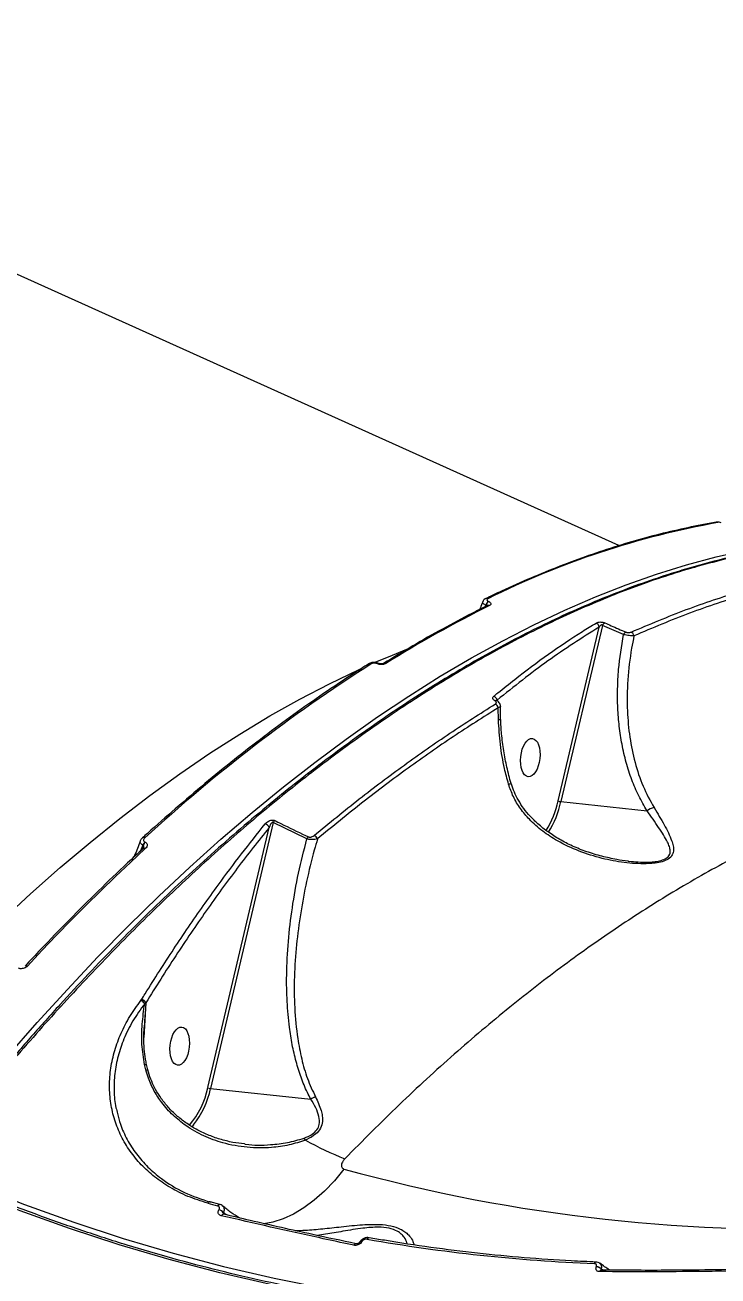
# Model space of a CAD drawing. Header units: millimetres. Extents: x -10374 to 11119, y -8221 to 9433.
# Drawn here: x -1657.7 to -1489.5, y -5007.6 to -4703.9 of the extents above; entities that cross this region are included whole.
import ezdxf

# ---------------------------------------------------------------- set-up
doc = ezdxf.new("R2010")
doc.units = ezdxf.units.MM
for name, color, linetype in [('DIKOM_ОБЪЕКТ', 7, 'Continuous'), ('DIKOM_РАЗМЕР_ЗОНА', 7, 'Continuous'), ('DIKOM_РАЗМЕР_ОБЪЕКТА', 7, 'Continuous')]:
    doc.layers.add(name, color=color, linetype=linetype)
doc.styles.add('style1', font='arial.ttf', dxfattribs={"width": 0.8})
doc.dimstyles.new('1-50', dxfattribs={"dimtxt": 300, "dimasz": 200, "dimexe": 100, "dimexo": 0, "dimgap": 100, "dimtad": 0, "dimdec": 0, "dimtxsty": 'style1', "dimcen": 0, "dimclrd": 7, "dimclre": 7, "dimadec": 1, "dimazin": 2, "dimtfac": 1, "dimtdec": 0, "dimtmove": 1, "dimatfit": 3, "dimfxl": 0, "dimlwd": 25, "dimlwe": 18, "dimarcsym": 0})

# ---------------------------------------------------------------- blocks, each defined once
blk = doc.blocks.new('*D16')
at = {"layer": 'Defpoints', "color": 0, "transparency": 16777216}
for p in [(-9045.1, 5161.67), (3694.49, 5161.67), (1813.16, -6719.94)]:
    blk.add_point(p, dxfattribs=at)
at = {"layer": 'DIKOM_РАЗМЕР_ОБЪЕКТА', "color": 7, "lineweight": 18, "transparency": 16777216}
for p, q in [((3694.49, 5161.67), (-9145.1, 5161.67)), ((1813.16, -6719.94), (-9145.1, -6719.94))]:
    blk.add_line(p, q, dxfattribs=at)
at = {"layer": 'DIKOM_РАЗМЕР_ОБЪЕКТА', "color": 7, "lineweight": 25, "transparency": 16777216}
for p, q in [((-9045.1, 4961.67), (-9045.1, -0.45)), ((-9045.1, -6519.94), (-9045.1, -1080.23))]:
    blk.add_line(p, q, dxfattribs=at)
at = {"layer": 'DIKOM_РАЗМЕР_ОБЪЕКТА', "color": 7, "transparency": 16777216}
for points in [[(-9078.43, 4961.67), (-9011.76, 4961.67), (-9045.1, 5161.67)], [(-9078.43, -6519.94), (-9011.76, -6519.94), (-9045.1, -6719.94)]]:
    blk.add_solid(points, dxfattribs=at)
at = {"layer": 'DIKOM_РАЗМЕР_ОБЪЕКТА', "color": 0, "transparency": 16777216, "insert": (-9045.1, -540.34), "char_height": 300, "attachment_point": 5, "rotation": 90, "style": 'style1'}
blk.add_mtext('11900', dxfattribs=at)
blk = doc.blocks.new('*D13')
at = {"layer": 'Defpoints', "color": 0, "transparency": 16777216}
for p in [(-10176.97, 7112.81), (3082.33, 7112.81), (2015.48, -8221.4)]:
    blk.add_point(p, dxfattribs=at)
at = {"layer": 'DIKOM_РАЗМЕР_ЗОНА', "color": 7, "lineweight": 18, "transparency": 16777216}
for p, q in [((3082.33, 7112.81), (-10276.97, 7112.81)), ((2015.48, -8221.4), (-10276.97, -8221.4))]:
    blk.add_line(p, q, dxfattribs=at)
at = {"layer": 'DIKOM_РАЗМЕР_ЗОНА', "color": 7, "lineweight": 25, "transparency": 16777216}
for p, q in [((-10176.97, 6912.81), (-10176.97, -14.41)), ((-10176.97, -8021.4), (-10176.97, -1094.19))]:
    blk.add_line(p, q, dxfattribs=at)
at = {"layer": 'DIKOM_РАЗМЕР_ЗОНА', "color": 7, "transparency": 16777216}
for points in [[(-10210.3, 6912.81), (-10143.64, 6912.81), (-10176.97, 7112.81)], [(-10210.3, -8021.4), (-10143.64, -8021.4), (-10176.97, -8221.4)]]:
    blk.add_solid(points, dxfattribs=at)
at = {"layer": 'DIKOM_РАЗМЕР_ЗОНА', "color": 0, "transparency": 16777216, "insert": (-10176.97, -554.3), "char_height": 300, "attachment_point": 5, "rotation": 90, "style": 'style1'}
blk.add_mtext('15300', dxfattribs=at)

msp = doc.modelspace()

# ---------------------------------------------------------------- linework, layer by layer
at = {"layer": 'DIKOM_ОБЪЕКТ', "color": 7, "linetype": 'Continuous', "lineweight": 15}
for p, q in [((-1513.56, -4830.32), (-1751.9, -4722.9)), ((-1545.89, -4844.76), (-1546.07, -4845.15)), ((-1545.92, -4845.07), (-1545.83, -4844.79)), ((-1545.83, -4844.79), (-1545.89, -4844.76)), ((-1545.52, -4844.87), (-1545.52, -4844.87)), ((-1545.23, -4843.85), (-1545.17, -4843.88)), ((-1528.3, -4892.26), (-1518.38, -4850.09)), ((-1517.57, -4849.68), (-1527.64, -4892.45)), ((-1512.47, -4851.92), (-1517.57, -4849.68)), ((-1572.23, -4858.98), (-1572.27, -4858.96)), ((-1571.86, -4858.92), (-1571.9, -4858.9)), ((-1543.12, -4867.83), (-1543.15, -4867.96)), ((-1543.12, -4867.83), (-1543.12, -4867.94)), ((-1542.81, -4872.57), (-1542.84, -4869.67)), ((-1527.64, -4892.45), (-1506.74, -4894.69)), ((-1597.48, -4897.54), (-1612.67, -4962.08)), ((-1589.3, -4901.51), (-1597.48, -4897.54)), ((-1613.34, -4961.89), (-1598.47, -4898.74)), ((-1629.06, -4903.02), (-1629.63, -4904.39)), ((-1629.29, -4904.08), (-1628.98, -4903.06)), ((-1628.98, -4903.06), (-1629.06, -4903.02)), ((-1628.6, -4902.26), (-1628.52, -4902.29)), ((-1511.36, -4906.91), (-1511.13, -4906.92)), ((-1629.57, -4940.77), (-1629.41, -4940.52)), ((-1629.41, -4940.52), (-1629.39, -4940.49)), ((-1628.36, -4941.27), (-1628.85, -4949.75)), ((-1628.37, -4941.31), (-1628.65, -4941.51)), ((-1628.37, -4941.31), (-1628.55, -4943.81)), ((-1628.36, -4941.27), (-1628.37, -4941.31)), ((-1628.37, -4957.58), (-1628.68, -4956.28)), ((-1627.87, -4957.6), (-1628.18, -4956.29)), ((-1612.67, -4962.08), (-1588.33, -4964.69)), ((-1610.41, -4990.24), (-1612.8, -4989.59)), ((-1610.64, -4991.54), (-1610.63, -4991.52)), ((-1609.57, -4992.23), (-1609.58, -4992.25)), ((-1609.58, -4992.25), (-1609.27, -4992.67)), ((-1608.89, -4992.76), (-1609.57, -4992.23)), ((-1609.56, -4992.63), (-1609.53, -4992.63)), ((-1577.34, -4999.8), (-1577.36, -4999.8)), ((-1576.46, -4999.37), (-1576.47, -4999.39)), ((-1575.92, -4999.25), (-1575.94, -4999.28)), ((-1519.06, -5005.38), (-1519.05, -5005.35)), ((-1517.89, -5005.89), (-1517.9, -5005.91)), ((-1517.9, -5005.91), (-1517.67, -5006.16)), ((-1517.48, -5006.16), (-1517.89, -5005.89)), ((-1517.88, -5006.19), (-1517.86, -5006.18))]:
    msp.add_line(p, q, dxfattribs=at)
at = {"layer": 'DIKOM_ОБЪЕКТ', "color": 7, "linetype": 'Continuous', "lineweight": 15, "flags": 128}
for points in [[(-1661.95, -4954.32), (-1654.72, -4946.06), (-1647.42, -4938.03), (-1640.06, -4930.24), (-1632.65, -4922.7), (-1625.19, -4915.41), (-1617.69, -4908.37), (-1610.15, -4901.6), (-1602.59, -4895.1), (-1595, -4888.87), (-1587.39, -4882.93), (-1579.78, -4877.27), (-1572.16, -4871.89), (-1564.54, -4866.82), (-1556.93, -4862.04), (-1549.34, -4857.56), (-1541.77, -4853.39), (-1534.23, -4849.53), (-1526.73, -4845.99), (-1519.26, -4842.76), (-1511.84, -4839.84), (-1504.48, -4837.25), (-1497.18, -4834.99), (-1489.94, -4833.05), (-1482.77, -4831.43)], [(-1572.53, -4858.56), (-1569.5, -4857.27), (-1565.05, -4855.47)], [(-1663.55, -4921.53), (-1656.37, -4914.87), (-1649.16, -4908.48), (-1641.91, -4902.36), (-1634.65, -4896.52), (-1627.38, -4890.96), (-1620.1, -4885.69), (-1612.81, -4880.71), (-1605.54, -4876.04), (-1598.28, -4871.66), (-1591.03, -4867.59), (-1583.82, -4863.84), (-1576.64, -4860.39), (-1576.24, -4860.21)], [(-1539.66, -4888.22), (-1539.69, -4888.19), (-1539.82, -4888.17), (-1540.04, -4888.18), (-1540.35, -4888.23)], [(-1628.5, -4903.87), (-1632.11, -4907.23), (-1635.72, -4910.65), (-1639.31, -4914.12), (-1642.9, -4917.66), (-1646.47, -4921.25), (-1650.03, -4924.91), (-1653.58, -4928.62), (-1657.12, -4932.38)], [(-1628.68, -4956.28), (-1628.44, -4956.26), (-1628.27, -4956.27), (-1628.2, -4956.29), (-1628.19, -4956.3)], [(-1616.83, -4970.95), (-1617.23, -4971.39), (-1617.25, -4971.42)], [(-1420.17, -5010.2), (-1432.94, -5012.61), (-1445.73, -5014.65), (-1458.53, -5016.31), (-1471.35, -5017.59), (-1484.16, -5018.5), (-1496.96, -5019.03), (-1509.75, -5019.18), (-1522.51, -5018.96), (-1535.24, -5018.36), (-1547.93, -5017.38), (-1560.57, -5016.02), (-1573.14, -5014.29), (-1585.65, -5012.19), (-1598.09, -5009.71), (-1610.44, -5006.86), (-1622.7, -5003.64), (-1634.86, -5000.05), (-1646.92, -4996.1), (-1658.86, -4991.79), (-1670.67, -4987.11), (-1682.36, -4982.08)], [(-1681.21, -4980.6), (-1669.56, -4985.62), (-1657.78, -4990.28), (-1645.88, -4994.58), (-1633.86, -4998.52), (-1621.74, -5002.09), (-1609.52, -5005.3), (-1597.2, -5008.14), (-1584.8, -5010.61), (-1572.33, -5012.71), (-1559.79, -5014.44), (-1547.19, -5015.79), (-1534.54, -5016.76), (-1521.85, -5017.36), (-1509.13, -5017.59), (-1496.38, -5017.43), (-1483.61, -5016.91), (-1470.84, -5016), (-1458.06, -5014.72), (-1445.3, -5013.06), (-1432.54, -5011.03), (-1419.82, -5008.63)], [(-1580.29, -4981.65), (-1582.63, -4984.47), (-1585.04, -4986.99), (-1587.51, -4989.2), (-1590.01, -4991.08), (-1592.53, -4992.61), (-1595.04, -4993.77), (-1597.52, -4994.57), (-1599.74, -4994.97)], [(-1610.96, -4990.59), (-1610.88, -4990.47), (-1610.78, -4990.37), (-1610.69, -4990.3), (-1610.59, -4990.25), (-1610.5, -4990.24), (-1610.41, -4990.24), (-1610.41, -4990.24)], [(-1575.94, -4999.28), (-1576.08, -4999.26), (-1576.2, -4999.26), (-1576.31, -4999.27), (-1576.39, -4999.31), (-1576.45, -4999.37), (-1576.47, -4999.39)]]:
    msp.add_lwpolyline(points, dxfattribs=at)
at = {"layer": 'DIKOM_ОБЪЕКТ', "color": 7, "linetype": 'Continuous', "lineweight": 15}
for centre, radius, start, end in [((-1452.97, -5028.72), 207.26, 100.1623, 116.4745), ((-1489.83, -4825.34), 0.691, 65.1462, 99.0916), ((-1545.65, -4843.76), 0.629, 63.3207, 114.0938), ((-1414.94, -5107.4), 292.96, 116.3504, 121.9853), ((-1544.42, -4845.13), 1.51, 122.3119, 165.7802), ((-1544.36, -4845.16), 1.52, 122.3339, 165.7188), ((-1545.26, -4845.44), 0.623, 63.0987, 114.4743), ((-1519.56, -4850.21), 1.19, 5.5814, 68.4532), ((-1516.42, -4850.18), 1.25, 117.0192, 156.5214), ((-1511.32, -4852.39), 1.24, 117.7579, 157.3888), ((-1511.12, -4852.41), 1.22, 8.9015, 64.6222), ((-1360.38, -5193.15), 396.42, 122.5527, 132.5818), ((-1573.97, -4859.52), 0.593, 61.754, 118.9206), ((-1572.03, -4859.26), 0.388, 69.9266, 128.5491), ((-1571.99, -4859.28), 0.388, 69.729, 128.6299), ((-1570.4, -4859.43), 0.586, 61.3656, 119.2131), ((-1544.35, -4868.06), 1.25, 10.4682, 71.1233), ((-1543.43, -4868.35), 0.457, 67.7938, 121.995), ((-1544.14, -4869.99), 1.34, 13.8224, 64.6432), ((-1542.88, -4868.62), 3.95, 270.9538, 278.7838), ((-1550.4, -4887.44), 22.62, 327.8231, 347.7037), ((-1550.43, -4887.48), 23.33, 327.8396, 347.7041), ((-1527.45, -4890.53), 1.93, 243.8135, 264.4045), ((-1504.49, -4897.33), 3.47, 99.2909, 130.4692), ((-1599.77, -4899.2), 1.38, 19.3935, 74.0539), ((-1596.14, -4898.24), 1.52, 128.3605, 152.7334), ((-1587.96, -4902.17), 1.49, 129.5432, 154.0916), ((-1588.19, -4902.08), 1.58, 21.1634, 64.7752), ((-1628.9, -4901.71), 0.54, 58.637, 123.1637), ((-1628.78, -4904.32), 0.532, 58.1134, 123.5479), ((-1627.38, -4903.51), 1.75, 134.2891, 163.7677), ((-1627.31, -4903.54), 1.74, 134.2026, 163.8541), ((-1657.41, -4932.81), 0.513, 56.308, 122.7695), ((-1629.69, -4941.99), 1.5, 27.3461, 78.9141), ((-1629.71, -4941.98), 1.53, 27.7554, 77.7945), ((-1630.14, -4942.42), 1.74, 31.3714, 71.027), ((-1632.77, -4957.96), 19.83, 318.9909, 348.5577), ((-1633.04, -4957.94), 20.79, 321.2549, 348.5094), ((-1612.48, -4960.16), 1.93, 243.8184, 264.4213), ((-1591.93, -4976), 2.7, 31.275, 43.4377), ((-1554.99, -4914.38), 69.46, 240.1005, 248.8121), ((-1472.88, -4593.04), 403.18, 254.5491, 272.9045), ((-1612.83, -4990.17), 0.579, 87.166, 155.7527), ((-1487.57, -4535.64), 471.38, 254.5235, 254.8253), ((-1611.12, -4993.41), 1.93, 36.9796, 75.6165), ((-1611.11, -4993.39), 1.93, 36.9876, 75.5848), ((-1609.55, -4993.18), 0.551, 90.9846, 159.4188), ((-1574.18, -4998.86), 0.545, 91.218, 159.374), ((-1577.35, -5000.37), 0.574, 91.5333, 157.5423), ((-1576.11, -4999.7), 0.48, 67.696, 136.3385), ((-1503.06, -4590.84), 414.07, 260.0388, 267.7183), ((-1519.07, -5004.71), 0.498, 97.4972, 164.6787), ((-1519.12, -5007.03), 1.66, 42.6983, 88.019), ((-1519.11, -5007.01), 1.66, 42.7315, 87.9857), ((-1517.74, -5006.67), 0.503, 106.4659, 166.3435)]:
    msp.add_arc(centre, radius, start, end, dxfattribs=at)
for centre in [(-1535.07, -4881.76), (-1620.16, -4951.81)]:
    msp.add_ellipse(centre, major_axis=(-0.51, -4.64), ratio=0.500512, dxfattribs=at)
for points, knots in [([(-1489.94, -4824.66), (-1491.11, -4824.86), (-1494.53, -4825.46), (-1500.23, -4826.67), (-1507.07, -4828.38), (-1513.96, -4830.39), (-1520.91, -4832.69), (-1527.91, -4835.28), (-1534.96, -4838.15), (-1540.96, -4840.82), (-1544.62, -4842.57), (-1545.9, -4843.18)], [0, 0, 0, 0, 0.065291, 0.189178, 0.31308, 0.437007, 0.560954, 0.684915, 0.808888, 0.932875, 1, 1, 1, 1]), ([(-1488.77, -4824.74), (-1488.92, -4824.7), (-1489.3, -4824.63), (-1489.68, -4824.6), (-1489.9, -4824.66), (-1489.94, -4824.67)], [0, 0, 0, 0, 0.381008, 0.899798, 1, 1, 1, 1]), ([(-1449.6, -4828.89), (-1450.82, -4828.87), (-1454.15, -4828.82), (-1459.69, -4829.07), (-1466.18, -4829.61), (-1472.77, -4830.45), (-1479.45, -4831.59), (-1486.21, -4833.02), (-1493.07, -4834.76), (-1500.02, -4836.79), (-1507.03, -4839.11), (-1514.07, -4841.72), (-1521.13, -4844.6), (-1528.2, -4847.75), (-1535.28, -4851.18), (-1542.39, -4854.88), (-1549.51, -4858.86), (-1556.66, -4863.11), (-1563.83, -4867.64), (-1571.03, -4872.45), (-1578.25, -4877.54), (-1585.5, -4882.91), (-1592.76, -4888.54), (-1600, -4894.42), (-1607.18, -4900.52), (-1614.32, -4906.84), (-1621.39, -4913.37), (-1628.43, -4920.13), (-1635.41, -4927.1), (-1642.35, -4934.3), (-1649.25, -4941.73), (-1656.1, -4949.39), (-1662.92, -4957.27), (-1669.7, -4965.39), (-1675.99, -4973.16), (-1679.97, -4978.29), (-1681.74, -4980.58)], [0, 0, 0, 0, 0.017361, 0.047077, 0.076802, 0.106559, 0.136381, 0.166301, 0.196352, 0.226567, 0.256848, 0.287002, 0.317012, 0.346912, 0.376736, 0.406518, 0.436289, 0.466082, 0.49592, 0.525839, 0.555873, 0.586053, 0.616352, 0.646577, 0.676634, 0.706567, 0.736411, 0.766198, 0.795965, 0.825744, 0.855558, 0.885441, 0.915426, 0.945549, 0.975823, 1, 1, 1, 1]), ([(-1449.35, -4829.09), (-1452.21, -4829.06), (-1459.45, -4828.98), (-1471.52, -4830.28), (-1485.46, -4832.85), (-1499.57, -4836.69), (-1513.78, -4841.7), (-1528.03, -4847.83), (-1542.57, -4855.17), (-1557.35, -4863.76), (-1572.32, -4873.6), (-1586.52, -4884), (-1599.92, -4894.74), (-1612.5, -4905.64), (-1625.03, -4917.32), (-1637.48, -4929.75), (-1649.72, -4942.8), (-1661.68, -4956.4), (-1672.15, -4969), (-1678.59, -4977.24), (-1681.21, -4980.6)], [0, 0, 0, 0, 0.040449, 0.102723, 0.165048, 0.227322, 0.287839, 0.348402, 0.408918, 0.471192, 0.533517, 0.595791, 0.64846, 0.701189, 0.753919, 0.807149, 0.860379, 0.912268, 0.964275, 1, 1, 1, 1]), ([(-1510.6, -4851.31), (-1506.13, -4849.41), (-1497.18, -4845.63), (-1483.93, -4841.27), (-1470.81, -4837.81), (-1462.26, -4836.42), (-1457.98, -4835.73)], [0, 0, 0, 0, 0.248615, 0.497231, 0.748616, 1, 1, 1, 1]), ([(-1457.38, -4836.65), (-1461.6, -4837.34), (-1470.05, -4838.7), (-1483.09, -4842.13), (-1496.37, -4846.48), (-1505.4, -4850.31), (-1509.92, -4852.22)], [0, 0, 0, 0, 0.248616, 0.497232, 0.748614, 1, 1, 1, 1]), ([(-1545.9, -4843.2), (-1545.95, -4843.22), (-1546.15, -4843.3), (-1546.43, -4843.54), (-1546.55, -4843.81), (-1546.61, -4843.93)], [0, 0, 0, 0, 0.169965, 0.632538, 1, 1, 1, 1]), ([(-1545.36, -4843.2), (-1545.43, -4843.24), (-1545.56, -4843.32), (-1545.61, -4843.48), (-1545.55, -4843.64), (-1545.4, -4843.77), (-1545.28, -4843.83), (-1545.23, -4843.85)], [0, 0, 0, 0, 0.228882, 0.457914, 0.678622, 0.888383, 1, 1, 1, 1]), ([(-1545.51, -4844.87), (-1546.76, -4845.5), (-1550.39, -4847.31), (-1556.42, -4850.52), (-1563.56, -4854.56), (-1568.32, -4857.48), (-1570.69, -4858.92)], [0, 0, 0, 0, 0.149899, 0.434679, 0.719473, 1, 1, 1, 1]), ([(-1546.64, -4843.92), (-1546.81, -4844.43), (-1547.04, -4845.1), (-1547.33, -4845.73), (-1547.4, -4845.88)], [0, 0, 0, 0, 0.756676, 1, 1, 1, 1]), ([(-1545.89, -4844.76), (-1545.98, -4844.71), (-1546.23, -4844.58), (-1546.52, -4844.34), (-1546.67, -4844.09), (-1546.61, -4843.98), (-1546.59, -4843.94)], [0, 0, 0, 0, 0.169219, 0.487646, 0.819805, 1, 1, 1, 1]), ([(-1545.7, -4845.15), (-1545.69, -4845.13), (-1545.66, -4845.05), (-1545.68, -4844.94), (-1545.73, -4844.86), (-1545.78, -4844.81), (-1545.81, -4844.8), (-1545.83, -4844.79)], [0, 0, 0, 0, 0.168388, 0.530086, 0.770333, 0.84552, 1, 1, 1, 1]), ([(-1545.17, -4843.88), (-1545.11, -4843.91), (-1544.91, -4844), (-1544.69, -4844.2), (-1544.59, -4844.45), (-1544.67, -4844.7), (-1544.87, -4844.82), (-1544.97, -4844.88)], [0, 0, 0, 0, 0.108269, 0.320411, 0.54304, 0.771566, 1, 1, 1, 1]), ([(-1543.94, -4866.87), (-1543.6, -4866.59), (-1541.92, -4865.2), (-1537.51, -4861.67), (-1530.68, -4856.58), (-1524.08, -4852.14), (-1520.22, -4849.77), (-1519.12, -4849.1)], [0, 0, 0, 0, 0.041369, 0.20687, 0.538149, 0.869431, 1, 1, 1, 1]), ([(-1519.12, -4849.1), (-1518.97, -4849.03), (-1518.71, -4848.9), (-1518.18, -4848.84), (-1517.69, -4848.86), (-1517.28, -4848.95), (-1517.08, -4849.03), (-1516.99, -4849.06)], [0, 0, 0, 0, 0.303804, 0.502369, 0.701699, 0.873347, 1, 1, 1, 1]), ([(-1516.99, -4849.06), (-1516.48, -4849.29), (-1514.8, -4850.05), (-1513.09, -4850.78), (-1511.9, -4851.3)], [0, 0, 0, 0, 0.299597, 1, 1, 1, 1]), ([(-1518.38, -4850.09), (-1522.53, -4852.72), (-1530.86, -4857.99), (-1539.03, -4864.55), (-1543.12, -4867.83)], [0, 0, 0, 0, 0.499172, 1, 1, 1, 1]), ([(-1517.57, -4849.68), (-1517.59, -4849.65), (-1517.63, -4849.61), (-1517.72, -4849.57), (-1517.79, -4849.57), (-1517.88, -4849.58), (-1518.01, -4849.64), (-1518.2, -4849.81), (-1518.31, -4849.98), (-1518.38, -4850.09)], [0, 0, 0, 0, 0.104472, 0.174232, 0.22966, 0.304845, 0.3968, 0.608703, 1, 1, 1, 1]), ([(-1506.74, -4894.69), (-1507.44, -4893.5), (-1508.84, -4891.1), (-1510.51, -4887.15), (-1511.86, -4882.96), (-1512.87, -4878.61), (-1513.53, -4874.18), (-1513.89, -4869.68), (-1513.93, -4865.07), (-1513.64, -4859.14), (-1512.93, -4854.74), (-1512.47, -4851.92)], [0, 0, 0, 0, 0.100654, 0.201321, 0.305243, 0.409184, 0.50964, 0.610101, 0.712668, 0.815241, 1, 1, 1, 1]), ([(-1509.92, -4852.22), (-1510.08, -4852.22), (-1510.41, -4852.21), (-1511.07, -4852.16), (-1511.73, -4852.06), (-1512.2, -4851.98), (-1512.42, -4851.93), (-1512.47, -4851.92)], [0, 0, 0, 0, 0.243531, 0.487525, 0.719743, 0.941859, 1, 1, 1, 1]), ([(-1511.9, -4851.3), (-1511.85, -4851.31), (-1511.73, -4851.36), (-1511.48, -4851.41), (-1511.17, -4851.43), (-1510.85, -4851.4), (-1510.69, -4851.34), (-1510.6, -4851.31)], [0, 0, 0, 0, 0.120745, 0.307431, 0.522708, 0.737298, 1, 1, 1, 1]), ([(-1509.92, -4852.22), (-1510.11, -4853.22), (-1510.82, -4856.77), (-1511.53, -4862.9), (-1511.65, -4870.14), (-1511.03, -4876.85), (-1509.77, -4882.96), (-1507.87, -4888.76), (-1505.99, -4892.2), (-1505.05, -4893.91)], [0, 0, 0, 0, 0.067277, 0.23977, 0.412221, 0.559662, 0.707512, 0.854762, 1, 1, 1, 1]), ([(-1574.25, -4859), (-1575.52, -4859.81), (-1579.18, -4862.14), (-1585.25, -4866.2), (-1592.46, -4871.27), (-1599.67, -4876.61), (-1606.87, -4882.2), (-1614.06, -4888.04), (-1621.09, -4894.03), (-1626.14, -4898.49), (-1628.79, -4900.89), (-1629.19, -4901.26)], [0, 0, 0, 0, 0.06885, 0.199675, 0.330498, 0.461318, 0.592139, 0.722957, 0.853772, 0.977696, 1, 1, 1, 1]), ([(-1571.9, -4858.9), (-1571.9, -4858.9), (-1572.09, -4858.78), (-1572.59, -4858.68), (-1573.35, -4858.66), (-1573.94, -4858.8), (-1574.19, -4858.98), (-1574.24, -4859.02)], [0, 0, 0, 0, 0.000955, 0.287663, 0.595265, 0.916722, 1, 1, 1, 1]), ([(-1572.27, -4858.96), (-1572.33, -4858.93), (-1572.49, -4858.87), (-1572.79, -4858.82), (-1573.13, -4858.82), (-1573.45, -4858.88), (-1573.61, -4858.96), (-1573.69, -4859)], [0, 0, 0, 0, 0.142118, 0.357042, 0.57137, 0.78574, 1, 1, 1, 1]), ([(-1570.12, -4858.92), (-1570.24, -4858.98), (-1570.48, -4859.1), (-1570.96, -4859.18), (-1571.47, -4859.18), (-1571.91, -4859.11), (-1572.14, -4859.01), (-1572.23, -4858.98)], [0, 0, 0, 0, 0.215023, 0.430107, 0.644698, 0.859208, 1, 1, 1, 1]), ([(-1570.69, -4858.92), (-1570.69, -4858.92), (-1570.69, -4858.92), (-1570.74, -4858.95), (-1570.84, -4858.99), (-1571.02, -4859.02), (-1571.25, -4859.04), (-1571.49, -4859.02), (-1571.7, -4858.98), (-1571.82, -4858.93), (-1571.85, -4858.92), (-1571.85, -4858.92)], [0, 0, 0, 0, 0.009903, 0.124278, 0.238545, 0.381659, 0.533843, 0.69978, 0.850583, 0.991406, 1, 1, 1, 1]), ([(-1543.67, -4867.96), (-1543.79, -4867.89), (-1544.03, -4867.74), (-1544.19, -4867.47), (-1544.21, -4867.16), (-1544.03, -4866.97), (-1543.94, -4866.87)], [0, 0, 0, 0, 0.232215, 0.464028, 0.713991, 1, 1, 1, 1]), ([(-1587.52, -4900.66), (-1583.88, -4897.67), (-1576.6, -4891.69), (-1565.61, -4883.46), (-1554.59, -4875.73), (-1547.24, -4871.09), (-1543.57, -4868.78)], [0, 0, 0, 0, 0.24912, 0.498243, 0.749122, 1, 1, 1, 1]), ([(-1542.84, -4869.67), (-1546.48, -4871.97), (-1553.77, -4876.56), (-1564.74, -4884.26), (-1575.74, -4892.5), (-1583.06, -4898.51), (-1586.72, -4901.51)], [0, 0, 0, 0, 0.249122, 0.498242, 0.749123, 1, 1, 1, 1]), ([(-1543.57, -4868.78), (-1543.53, -4868.75), (-1543.41, -4868.67), (-1543.3, -4868.5), (-1543.3, -4868.3), (-1543.42, -4868.11), (-1543.59, -4868.01), (-1543.67, -4867.96)], [0, 0, 0, 0, 0.104311, 0.345337, 0.575971, 0.787825, 1, 1, 1, 1]), ([(-1543.15, -4867.96), (-1543.19, -4867.95), (-1543.28, -4867.92), (-1543.32, -4867.88), (-1543.31, -4867.89), (-1543.31, -4867.89)], [0, 0, 0, 0, 0.446148, 0.900849, 1, 1, 1, 1]), ([(-1542.34, -4869.28), (-1542.34, -4869.24), (-1542.31, -4869.02), (-1542.45, -4868.64), (-1542.77, -4868.23), (-1543.06, -4868), (-1543.25, -4867.93), (-1543.26, -4867.92)], [0, 0, 0, 0, 0.071527, 0.374749, 0.661668, 0.981395, 1, 1, 1, 1]), ([(-1542.35, -4869.28), (-1542.35, -4869.31), (-1542.32, -4869.4), (-1542.5, -4869.54), (-1542.74, -4869.63), (-1542.84, -4869.67)], [0, 0, 0, 0, 0.187046, 0.667705, 1, 1, 1, 1]), ([(-1542.3, -4872.53), (-1542.31, -4872.21), (-1542.35, -4871.13), (-1542.32, -4870.05), (-1542.3, -4869.29)], [0, 0, 0, 0, 0.292227, 1, 1, 1, 1]), ([(-1540.35, -4888.23), (-1540.7, -4886.95), (-1541.54, -4883.78), (-1542.45, -4878.54), (-1542.69, -4874.57), (-1542.81, -4872.57)], [0, 0, 0, 0, 0.251272, 0.623478, 1, 1, 1, 1]), ([(-1539.66, -4888.23), (-1539.68, -4888.16), (-1540.11, -4886.81), (-1540.78, -4884.11), (-1541.56, -4880.09), (-1542.07, -4876.22), (-1542.2, -4873.68), (-1542.26, -4872.52)], [0, 0, 0, 0, 0.013711, 0.267513, 0.523722, 0.78316, 1, 1, 1, 1]), ([(-1378.5, -4885.54), (-1380.34, -4885.11), (-1385.96, -4883.8), (-1395.94, -4882.92), (-1408.37, -4882.84), (-1421.02, -4884.04), (-1433.75, -4886.35), (-1446.49, -4889.7), (-1459.57, -4894.15), (-1472.98, -4899.74), (-1486.67, -4906.47), (-1500.25, -4914.14), (-1513.67, -4922.69), (-1526.89, -4932.02), (-1540.2, -4942.33), (-1553.56, -4953.64), (-1566.93, -4965.87), (-1575.71, -4974.72), (-1580.09, -4979.15)], [0, 0, 0, 0, 0.032542, 0.099173, 0.16676, 0.234347, 0.297825, 0.361354, 0.424834, 0.490163, 0.555546, 0.620876, 0.683207, 0.745583, 0.807915, 0.871927, 0.935988, 1, 1, 1, 1]), ([(-1505.05, -4893.91), (-1504.19, -4895.33), (-1502.47, -4898.17), (-1501, -4901.18), (-1500.37, -4903.23), (-1500.27, -4904.5), (-1500.65, -4905.69), (-1501.8, -4906.63), (-1503.44, -4907.17), (-1505.17, -4907.44), (-1508.1, -4907.61), (-1512.32, -4907.35), (-1517.8, -4906.3), (-1523.26, -4904.59), (-1528.1, -4902.33), (-1532.13, -4899.69), (-1535.15, -4897.04), (-1537.52, -4894.18), (-1539.28, -4891.32), (-1540, -4889.24), (-1540.35, -4888.23)], [0, 0, 0, 0, 0.088105, 0.176019, 0.208486, 0.240858, 0.27438, 0.308217, 0.337711, 0.365323, 0.393015, 0.473611, 0.554494, 0.640482, 0.726388, 0.789656, 0.852837, 0.902739, 0.952582, 1, 1, 1, 1]), ([(-1511.35, -4906.93), (-1511.37, -4906.93), (-1512.29, -4906.84), (-1514.42, -4906.46), (-1517.76, -4905.76), (-1521.35, -4904.68), (-1524.79, -4903.31), (-1527.91, -4901.71), (-1530.72, -4899.9), (-1533.11, -4898), (-1535.09, -4896.07), (-1536.68, -4894.15), (-1537.97, -4892.18), (-1538.98, -4890.21), (-1539.44, -4888.87), (-1539.65, -4888.22)], [0, 0, 0, 0, 0.001533, 0.078551, 0.181409, 0.290155, 0.393446, 0.491215, 0.584053, 0.672869, 0.746022, 0.815276, 0.880602, 0.942366, 1, 1, 1, 1]), ([(-1511.13, -4906.92), (-1509.63, -4907.05), (-1507.61, -4907.22), (-1505.14, -4907.07), (-1503.64, -4906.85), (-1502.28, -4906.41), (-1501.61, -4905.87), (-1501.19, -4905.22), (-1501.05, -4904.47), (-1501.3, -4903.37), (-1501.84, -4902.08), (-1502.72, -4900.53), (-1504.32, -4898.08), (-1505.77, -4896.06), (-1506.74, -4894.69)], [0, 0, 0, 0, 0.154409, 0.208058, 0.26277, 0.322192, 0.380529, 0.39165, 0.461216, 0.526289, 0.592771, 0.693006, 0.79333, 1, 1, 1, 1]), ([(-1629.39, -4940.49), (-1629.1, -4940.03), (-1627.67, -4937.71), (-1623.93, -4931.77), (-1618.06, -4922.87), (-1611.39, -4913.44), (-1605.17, -4905.1), (-1601.32, -4900.28), (-1599.4, -4897.87)], [0, 0, 0, 0, 0.029989, 0.149947, 0.389896, 0.630166, 0.815009, 1, 1, 1, 1]), ([(-1599.4, -4897.87), (-1599.18, -4897.65), (-1598.87, -4897.33), (-1598.26, -4897.04), (-1597.83, -4896.93), (-1597.45, -4896.93), (-1597.22, -4896.99), (-1597.11, -4897.04), (-1597.08, -4897.05)], [0, 0, 0, 0, 0.402943, 0.573318, 0.745191, 0.853329, 0.961675, 1, 1, 1, 1]), ([(-1597.48, -4897.54), (-1597.49, -4897.53), (-1597.51, -4897.51), (-1597.54, -4897.48), (-1597.58, -4897.47), (-1597.61, -4897.47), (-1597.66, -4897.48), (-1597.78, -4897.54), (-1597.93, -4897.71), (-1598.12, -4897.99), (-1598.31, -4898.35), (-1598.42, -4898.61), (-1598.47, -4898.74)], [0, 0, 0, 0, 0.025442, 0.051732, 0.078355, 0.086453, 0.114891, 0.152947, 0.303093, 0.490749, 0.749036, 1, 1, 1, 1]), ([(-1597.08, -4897.05), (-1596.58, -4897.3), (-1594.11, -4898.54), (-1591.38, -4899.86), (-1589.14, -4900.91), (-1588.91, -4901.01)], [0, 0, 0, 0, 0.183173, 0.915859, 1, 1, 1, 1]), ([(-1598.47, -4898.74), (-1601.05, -4901.99), (-1606.21, -4908.5), (-1613.76, -4918.93), (-1621.17, -4929.79), (-1625.96, -4937.44), (-1628.36, -4941.27)], [0, 0, 0, 0, 0.249269, 0.498538, 0.74927, 1, 1, 1, 1]), ([(-1588.91, -4901.01), (-1588.85, -4901.03), (-1588.74, -4901.08), (-1588.52, -4901.09), (-1588.26, -4901.05), (-1587.89, -4900.92), (-1587.67, -4900.76), (-1587.52, -4900.66)], [0, 0, 0, 0, 0.121104, 0.25232, 0.411592, 0.599328, 1, 1, 1, 1]), ([(-1629.07, -4903.88), (-1630.32, -4905.03), (-1633.94, -4908.38), (-1639.89, -4914.09), (-1646.93, -4921.1), (-1652.86, -4927.22), (-1656.43, -4931.03), (-1657.68, -4932.38)], [0, 0, 0, 0, 0.129333, 0.375074, 0.620817, 0.866554, 1, 1, 1, 1]), ([(-1629.73, -4902.02), (-1629.79, -4902.2), (-1630.24, -4903.55), (-1630.81, -4904.83), (-1631.31, -4905.96)], [0, 0, 0, 0, 0.127539, 1, 1, 1, 1]), ([(-1629.06, -4903.02), (-1629.13, -4902.98), (-1629.36, -4902.86), (-1629.63, -4902.62), (-1629.79, -4902.31), (-1629.73, -4902.12), (-1629.7, -4902.03)], [0, 0, 0, 0, 0.133779, 0.440889, 0.735188, 1, 1, 1, 1]), ([(-1629.18, -4901.27), (-1629.24, -4901.32), (-1629.47, -4901.52), (-1629.67, -4901.79), (-1629.72, -4902.02), (-1629.72, -4902.03)], [0, 0, 0, 0, 0.246863, 0.965777, 1, 1, 1, 1]), ([(-1628.93, -4903.7), (-1628.93, -4903.7), (-1628.93, -4903.67), (-1628.94, -4903.75), (-1629.03, -4903.84), (-1629.08, -4903.88)], [0, 0, 0, 0, 0.047127, 0.538281, 1, 1, 1, 1]), ([(-1628.94, -4903.7), (-1628.91, -4903.63), (-1628.87, -4903.48), (-1628.85, -4903.3), (-1628.88, -4903.16), (-1628.92, -4903.09), (-1628.96, -4903.07), (-1628.98, -4903.06)], [0, 0, 0, 0, 0.299637, 0.638469, 0.778901, 0.906937, 1, 1, 1, 1]), ([(-1628.62, -4901.25), (-1628.71, -4901.35), (-1628.87, -4901.53), (-1628.94, -4901.81), (-1628.88, -4902.03), (-1628.75, -4902.18), (-1628.64, -4902.24), (-1628.6, -4902.26)], [0, 0, 0, 0, 0.302708, 0.534758, 0.725495, 0.917277, 1, 1, 1, 1]), ([(-1628.52, -4902.29), (-1628.47, -4902.32), (-1628.29, -4902.41), (-1628.08, -4902.64), (-1628, -4903), (-1628.11, -4903.44), (-1628.36, -4903.72), (-1628.5, -4903.87)], [0, 0, 0, 0, 0.07955, 0.275685, 0.470732, 0.710522, 1, 1, 1, 1]), ([(-1588.33, -4964.69), (-1588.62, -4964.15), (-1589.51, -4962.44), (-1590.75, -4959.4), (-1591.96, -4955.51), (-1592.89, -4951.44), (-1593.66, -4946.59), (-1594.15, -4940.96), (-1594.27, -4934), (-1593.88, -4926.4), (-1592.89, -4918.15), (-1591.42, -4909.83), (-1590, -4904.29), (-1589.3, -4901.51)], [0, 0, 0, 0, 0.03107, 0.096925, 0.162803, 0.230367, 0.297943, 0.39655, 0.495735, 0.620484, 0.745253, 0.872624, 1, 1, 1, 1]), ([(-1586.72, -4901.51), (-1586.98, -4902.41), (-1587.96, -4905.83), (-1589.42, -4911.81), (-1590.87, -4919.48), (-1591.89, -4927.19), (-1592.41, -4934.91), (-1592.36, -4942.53), (-1591.71, -4949.22), (-1590.62, -4954.93), (-1589.26, -4959.73), (-1587.9, -4962.65), (-1587.21, -4964.11)], [0, 0, 0, 0, 0.041994, 0.159736, 0.277473, 0.396679, 0.51626, 0.635633, 0.754559, 0.836397, 0.918367, 1, 1, 1, 1]), ([(-1586.72, -4901.51), (-1586.92, -4901.56), (-1587.33, -4901.66), (-1588.09, -4901.7), (-1588.79, -4901.64), (-1589.14, -4901.55), (-1589.3, -4901.51)], [0, 0, 0, 0, 0.282902, 0.567516, 0.811175, 1, 1, 1, 1]), ([(-1657.12, -4932.38), (-1657.22, -4932.48), (-1657.44, -4932.68), (-1657.88, -4932.9), (-1658.37, -4933.02), (-1658.86, -4933.03), (-1659.13, -4932.94), (-1659.26, -4932.9)], [0, 0, 0, 0, 0.189049, 0.404555, 0.606785, 0.803213, 1, 1, 1, 1]), ([(-1613.36, -4989.93), (-1614.98, -4989.42), (-1618.23, -4988.39), (-1622.53, -4986.2), (-1626.32, -4983.61), (-1629.56, -4980.65), (-1632.29, -4977.33), (-1634.44, -4973.69), (-1636.01, -4969.79), (-1636.97, -4965.69), (-1637.28, -4961.45), (-1636.96, -4957.14), (-1636.02, -4952.86), (-1634.45, -4948.67), (-1632.36, -4944.61), (-1630.5, -4942.05), (-1629.57, -4940.77)], [0, 0, 0, 0, 0.075107, 0.150216, 0.221282, 0.292579, 0.363644, 0.43477, 0.506123, 0.577248, 0.648339, 0.719659, 0.790751, 0.860429, 0.930316, 1, 1, 1, 1]), ([(-1628.65, -4941.51), (-1629.65, -4942.89), (-1631.64, -4945.65), (-1633.75, -4949.95), (-1635.19, -4954.23), (-1636, -4958.46), (-1636.14, -4962.66), (-1635.88, -4965.91), (-1635.37, -4967.69), (-1635.23, -4968.15)], [0, 0, 0, 0, 0.165649, 0.331292, 0.484844, 0.638887, 0.792441, 0.94596, 1, 1, 1, 1]), ([(-1628.68, -4956.28), (-1628.94, -4954.66), (-1629.47, -4951.4), (-1629.33, -4946.45), (-1628.88, -4943.16), (-1628.65, -4941.51)], [0, 0, 0, 0, 0.331746, 0.663847, 1, 1, 1, 1]), ([(-1628.55, -4943.81), (-1628.56, -4943.84), (-1628.66, -4945.22), (-1628.72, -4946.6), (-1628.79, -4947.95)], [0, 0, 0, 0, 0.024255, 1, 1, 1, 1]), ([(-1628.17, -4956.3), (-1628.28, -4955.84), (-1628.56, -4954.6), (-1628.79, -4952.38), (-1628.9, -4949.83), (-1628.8, -4948.08), (-1628.76, -4947.28)], [0, 0, 0, 0, 0.152761, 0.420579, 0.735821, 1, 1, 1, 1]), ([(-1628.37, -4957.58), (-1628.34, -4957.58), (-1628.18, -4957.56), (-1627.98, -4957.55), (-1627.83, -4957.58), (-1627.88, -4957.6), (-1627.88, -4957.6)], [0, 0, 0, 0, 0.084691, 0.526195, 0.998526, 1, 1, 1, 1]), ([(-1589.61, -4974.6), (-1590.93, -4975.04), (-1593.61, -4975.95), (-1598.4, -4976.56), (-1603.82, -4976.53), (-1609.35, -4975.53), (-1614.36, -4973.7), (-1618.41, -4971.4), (-1621.84, -4968.63), (-1624.4, -4965.78), (-1626.39, -4962.73), (-1627.66, -4960.04), (-1628.17, -4958.27), (-1628.37, -4957.58)], [0, 0, 0, 0, 0.088914, 0.180133, 0.304977, 0.433459, 0.537916, 0.64516, 0.72941, 0.815879, 0.884786, 0.955519, 1, 1, 1, 1]), ([(-1604.43, -4975.56), (-1605.37, -4975.45), (-1607.39, -4975.2), (-1610.38, -4974.45), (-1613.35, -4973.39), (-1616.12, -4972.06), (-1618.66, -4970.48), (-1620.93, -4968.68), (-1622.93, -4966.7), (-1624.63, -4964.59), (-1625.97, -4962.47), (-1626.99, -4960.32), (-1627.59, -4958.72), (-1627.79, -4957.78), (-1627.83, -4957.59)], [0, 0, 0, 0, 0.091967, 0.196164, 0.297868, 0.396649, 0.492677, 0.584833, 0.673941, 0.759047, 0.840037, 0.909065, 0.98207, 1, 1, 1, 1]), ([(-1589.96, -4974.14), (-1589.29, -4973.86), (-1588.08, -4973.35), (-1586.76, -4972.15), (-1586.11, -4970.63), (-1586.29, -4968.78), (-1587.11, -4966.77), (-1587.85, -4965.35), (-1588.32, -4964.69), (-1588.32, -4964.69)], [0, 0, 0, 0, 0.159558, 0.287541, 0.415045, 0.593463, 0.796213, 0.999728, 1, 1, 1, 1]), ([(-1587.21, -4964.11), (-1586.69, -4965.22), (-1585.96, -4966.76), (-1585.52, -4968.78), (-1585.46, -4970.23), (-1585.88, -4971.78), (-1587.19, -4973.34), (-1588.62, -4974.17), (-1589.51, -4974.55), (-1589.61, -4974.6)], [0, 0, 0, 0, 0.286518, 0.400284, 0.516308, 0.657471, 0.799387, 0.976367, 1, 1, 1, 1]), ([(-1588.32, -4964.69), (-1588.32, -4964.69), (-1588.33, -4964.69), (-1588.33, -4964.69), (-1588.33, -4964.69), (-1588.33, -4964.69)], [0, 0, 0, 0, 0.324081, 0.811792, 1, 1, 1, 1]), ([(-1587.21, -4964.11), (-1587.25, -4964.13), (-1587.44, -4964.19), (-1587.83, -4964.36), (-1588.15, -4964.57), (-1588.32, -4964.69)], [0, 0, 0, 0, 0.084462, 0.497421, 1, 1, 1, 1]), ([(-1635.23, -4968.15), (-1635.02, -4969.02), (-1634.49, -4971.22), (-1632.97, -4974.53), (-1630.74, -4978.03), (-1627.96, -4981.21), (-1624.18, -4984.45), (-1619.19, -4987.51), (-1614.83, -4988.96), (-1612.65, -4989.69)], [0, 0, 0, 0, 0.086009, 0.218092, 0.35016, 0.482649, 0.614711, 0.807362, 1, 1, 1, 1]), ([(-1604.43, -4975.56), (-1604.34, -4975.58), (-1602.27, -4975.96), (-1598.74, -4975.81), (-1593.95, -4975.35), (-1591.3, -4974.55), (-1589.96, -4974.14)], [0, 0, 0, 0, 0.019074, 0.432506, 0.71371, 1, 1, 1, 1]), ([(-1580.09, -4979.15), (-1580.24, -4979.32), (-1580.55, -4979.67), (-1580.81, -4980.19), (-1580.92, -4980.65), (-1580.89, -4981.04), (-1580.75, -4981.35), (-1580.54, -4981.55), (-1580.37, -4981.62), (-1580.29, -4981.65)], [0, 0, 0, 0, 0.194446, 0.403715, 0.553896, 0.691004, 0.83503, 0.921894, 1, 1, 1, 1]), ([(-1419.89, -5009.82), (-1421.92, -5010.22), (-1427.83, -5011.4), (-1437.62, -5013.11), (-1449.27, -5014.85), (-1460.93, -5016.27), (-1472.59, -5017.38), (-1484.26, -5018.18), (-1495.91, -5018.67), (-1507.55, -5018.84), (-1519.18, -5018.7), (-1530.77, -5018.25), (-1542.34, -5017.48), (-1553.86, -5016.4), (-1565.34, -5015.01), (-1576.77, -5013.3), (-1588.14, -5011.29), (-1599.44, -5008.97), (-1610.68, -5006.34), (-1621.84, -5003.4), (-1632.92, -5000.16), (-1643.9, -4996.61), (-1654.8, -4992.77), (-1665.59, -4988.62), (-1674.54, -4984.91), (-1679.88, -4982.54), (-1681.69, -4981.74)], [0, 0, 0, 0, 0.022819, 0.066223, 0.109627, 0.153031, 0.196437, 0.239842, 0.283248, 0.326654, 0.370061, 0.413469, 0.456876, 0.500284, 0.543694, 0.587102, 0.630511, 0.67392, 0.71733, 0.760738, 0.804148, 0.847557, 0.890966, 0.934375, 0.977784, 1, 1, 1, 1]), ([(-1610.63, -4991.52), (-1610.62, -4991.51), (-1610.56, -4991.41), (-1610.5, -4991.22), (-1610.51, -4991.01), (-1610.59, -4990.82), (-1610.73, -4990.67), (-1610.89, -4990.61), (-1610.96, -4990.59)], [0, 0, 0, 0, 0.03402, 0.25221, 0.470578, 0.597907, 0.819424, 1, 1, 1, 1]), ([(-1610.06, -4992.98), (-1610.2, -4992.94), (-1610.47, -4992.84), (-1610.74, -4992.55), (-1610.84, -4992.19), (-1610.8, -4991.84), (-1610.68, -4991.63), (-1610.64, -4991.54)], [0, 0, 0, 0, 0.21829, 0.436835, 0.653097, 0.865802, 1, 1, 1, 1]), ([(-1609.73, -4990.63), (-1609.77, -4990.59), (-1609.93, -4990.41), (-1610.18, -4990.29), (-1610.39, -4990.26), (-1610.41, -4990.25)], [0, 0, 0, 0, 0.19255, 0.912721, 1, 1, 1, 1]), ([(-1609.75, -4990.62), (-1609.67, -4990.69), (-1609.52, -4990.82), (-1609.38, -4991.16), (-1609.34, -4991.6), (-1609.45, -4992), (-1609.55, -4992.2), (-1609.57, -4992.23)], [0, 0, 0, 0, 0.196488, 0.368778, 0.663022, 0.954806, 1, 1, 1, 1]), ([(-1605.7, -4993.51), (-1606.38, -4993.09), (-1607.76, -4992.25), (-1609.05, -4991.13), (-1609.71, -4990.57)], [0, 0, 0, 0, 0.49358, 1, 1, 1, 1]), ([(-1609.58, -4992.25), (-1609.59, -4992.28), (-1609.63, -4992.34), (-1609.64, -4992.47), (-1609.61, -4992.58), (-1609.57, -4992.63), (-1609.56, -4992.64)], [0, 0, 0, 0, 0.213724, 0.553951, 0.91034, 1, 1, 1, 1]), ([(-1577.88, -5000.15), (-1578.43, -5000.04), (-1581.18, -4999.45), (-1591.86, -4997.16), (-1602.07, -4994.82), (-1610.06, -4992.98)], [0, 0, 0, 0, 0.051711, 0.258559, 1, 1, 1, 1]), ([(-1609.53, -4992.63), (-1609.54, -4992.63), (-1609.59, -4992.62), (-1609.59, -4992.61), (-1609.59, -4992.61)], [0, 0, 0, 0, 0.189787, 1, 1, 1, 1]), ([(-1577.36, -4999.78), (-1580.86, -4999.04), (-1589.39, -4997.23), (-1600.13, -4994.83), (-1607.39, -4993.11), (-1609.55, -4992.6)], [0, 0, 0, 0, 0.328912, 0.800408, 1, 1, 1, 1]), ([(-1592.15, -4996.58), (-1591.32, -4996.55), (-1589.25, -4996.49), (-1585.48, -4996.15), (-1581.67, -4995.73), (-1578.41, -4995.38), (-1575.97, -4995.17), (-1573.71, -4995.06), (-1571.34, -4995.07), (-1568.78, -4995.37), (-1566.76, -4996.07), (-1565.46, -4996.86), (-1564.41, -4997.78), (-1563.62, -4998.89), (-1563.4, -4999.67), (-1563.29, -5000.04)], [0, 0, 0, 0, 0.079926, 0.201536, 0.32312, 0.390573, 0.457967, 0.510753, 0.563445, 0.641444, 0.719619, 0.772198, 0.82488, 0.915732, 1, 1, 1, 1]), ([(-1564.97, -4999.79), (-1564.98, -4999.71), (-1565.06, -4999.2), (-1565.51, -4998.37), (-1566.36, -4997.42), (-1567.45, -4996.62), (-1569.26, -4995.94), (-1571.6, -4995.73), (-1573.77, -4995.81), (-1575.87, -4996.02), (-1578.15, -4996.35), (-1581.2, -4996.86), (-1584.12, -4997.39), (-1586.07, -4997.68), (-1586.73, -4997.78)], [0, 0, 0, 0, 0.020149, 0.138257, 0.202988, 0.269312, 0.364076, 0.458715, 0.523524, 0.590214, 0.676081, 0.763218, 0.920424, 1, 1, 1, 1]), ([(-1574.19, -4998.32), (-1574.39, -4998.3), (-1574.81, -4998.26), (-1575.49, -4998.47), (-1576.09, -4998.85), (-1576.33, -4999.22), (-1576.43, -4999.38)], [0, 0, 0, 0, 0.222427, 0.494161, 0.780403, 1, 1, 1, 1]), ([(-1519.13, -5004.22), (-1521.13, -5004.13), (-1526.95, -5003.87), (-1536.55, -5003.21), (-1547.91, -5002.12), (-1559.23, -5000.71), (-1567.98, -4999.39), (-1572.96, -4998.53), (-1574.19, -4998.31)], [0, 0, 0, 0, 0.108262, 0.314232, 0.520198, 0.726172, 0.932139, 1, 1, 1, 1]), ([(-1575.94, -4999.28), (-1575.99, -4999.35), (-1576.13, -4999.56), (-1576.47, -4999.85), (-1576.93, -5000.08), (-1577.43, -5000.2), (-1577.73, -5000.17), (-1577.88, -5000.15)], [0, 0, 0, 0, 0.13424, 0.347035, 0.563281, 0.781729, 1, 1, 1, 1]), ([(-1576.47, -4999.39), (-1576.48, -4999.41), (-1576.52, -4999.46), (-1576.62, -4999.57), (-1576.77, -4999.67), (-1576.94, -4999.76), (-1577.12, -4999.8), (-1577.27, -4999.81), (-1577.32, -4999.8), (-1577.34, -4999.8)], [0, 0, 0, 0, 0.110693, 0.255066, 0.393458, 0.544897, 0.700403, 0.863289, 1, 1, 1, 1]), ([(-1574.69, -4998.67), (-1574.69, -4998.67), (-1574.78, -4998.65), (-1574.99, -4998.65), (-1575.26, -4998.72), (-1575.52, -4998.84), (-1575.75, -4999.01), (-1575.87, -4999.18), (-1575.92, -4999.25)], [0, 0, 0, 0, 0.004459, 0.219705, 0.435746, 0.568204, 0.793909, 1, 1, 1, 1]), ([(-1518.2, -5004.56), (-1518.26, -5004.51), (-1518.46, -5004.34), (-1518.8, -5004.23), (-1519.06, -5004.24), (-1519.13, -5004.24)], [0, 0, 0, 0, 0.249716, 0.780124, 1, 1, 1, 1]), ([(-1519.05, -5005.35), (-1519.04, -5005.34), (-1519, -5005.24), (-1518.97, -5005.06), (-1519.02, -5004.87), (-1519.14, -5004.71), (-1519.3, -5004.61), (-1519.47, -5004.59), (-1519.55, -5004.58)], [0, 0, 0, 0, 0.033957, 0.252279, 0.470578, 0.59808, 0.819363, 1, 1, 1, 1]), ([(-1518.23, -5006.55), (-1518.37, -5006.54), (-1518.66, -5006.51), (-1518.97, -5006.3), (-1519.15, -5006), (-1519.16, -5005.67), (-1519.09, -5005.46), (-1519.06, -5005.38)], [0, 0, 0, 0, 0.218349, 0.436859, 0.653063, 0.865804, 1, 1, 1, 1]), ([(-1484.98, -5006.4), (-1485.55, -5006.41), (-1488.39, -5006.45), (-1499.4, -5006.61), (-1509.97, -5006.57), (-1518.23, -5006.55)], [0, 0, 0, 0, 0.051717, 0.258553, 1, 1, 1, 1]), ([(-1518.21, -5004.56), (-1518.17, -5004.58), (-1518.05, -5004.64), (-1517.89, -5004.88), (-1517.77, -5005.26), (-1517.82, -5005.65), (-1517.88, -5005.86), (-1517.89, -5005.89)], [0, 0, 0, 0, 0.094349, 0.288625, 0.620252, 0.949035, 1, 1, 1, 1]), ([(-1515.75, -5006.18), (-1515.8, -5006.15), (-1516.62, -5005.69), (-1517.43, -5005.08), (-1518.18, -5004.51)], [0, 0, 0, 0, 0.063713, 1, 1, 1, 1]), ([(-1517.9, -5005.91), (-1517.91, -5005.93), (-1517.94, -5006), (-1517.93, -5006.1), (-1517.88, -5006.17), (-1517.87, -5006.19)], [0, 0, 0, 0, 0.273847, 0.708901, 1, 1, 1, 1]), ([(-1517.75, -5006.18), (-1517.79, -5006.18), (-1517.88, -5006.19), (-1517.92, -5006.17), (-1517.91, -5006.17), (-1517.91, -5006.17)], [0, 0, 0, 0, 0.45958, 0.946266, 1, 1, 1, 1]), ([(-1484.6, -5006.01), (-1488.22, -5006.07), (-1497.01, -5006.22), (-1508.11, -5006.26), (-1515.62, -5006.18), (-1517.85, -5006.16)], [0, 0, 0, 0, 0.328947, 0.800484, 1, 1, 1, 1])]:
    msp.add_open_spline(points, degree=3, knots=knots, dxfattribs=at)

# ---------------------------------------------------------------- dimensions: what is measured, and where the dimension line sits
at = {"layer": 'DIKOM_РАЗМЕР_ЗОНА'}
dim = msp.add_linear_dim(base=(-10176.97, 7112.81), p1=(2015.48, -8221.4), p2=(3082.33, 7112.81), angle=270, text='15300', dimstyle='1-50', override={"dimscale": 1, "dimtix": 0, "dimtofl": 1, "dimtmove": 1, "dimatfit": 3}, dxfattribs=at)
dim.commit()
dim.dimension.update_dxf_attribs({"geometry": '*D13', "text_midpoint": (-10176.97, -554.3), "dimtype": 160})
at = {"layer": 'DIKOM_РАЗМЕР_ОБЪЕКТА'}
dim = msp.add_linear_dim(base=(-9045.1, 5161.67), p1=(1813.16, -6719.94), p2=(3694.49, 5161.67), angle=270, text='11900', dimstyle='1-50', override={"dimscale": 1, "dimtix": 0, "dimtofl": 1, "dimtmove": 1, "dimatfit": 3}, dxfattribs=at)
dim.commit()
dim.dimension.update_dxf_attribs({"geometry": '*D16', "text_midpoint": (-9045.1, -540.34), "dimtype": 160})

doc.saveas('drawing.dxf')
